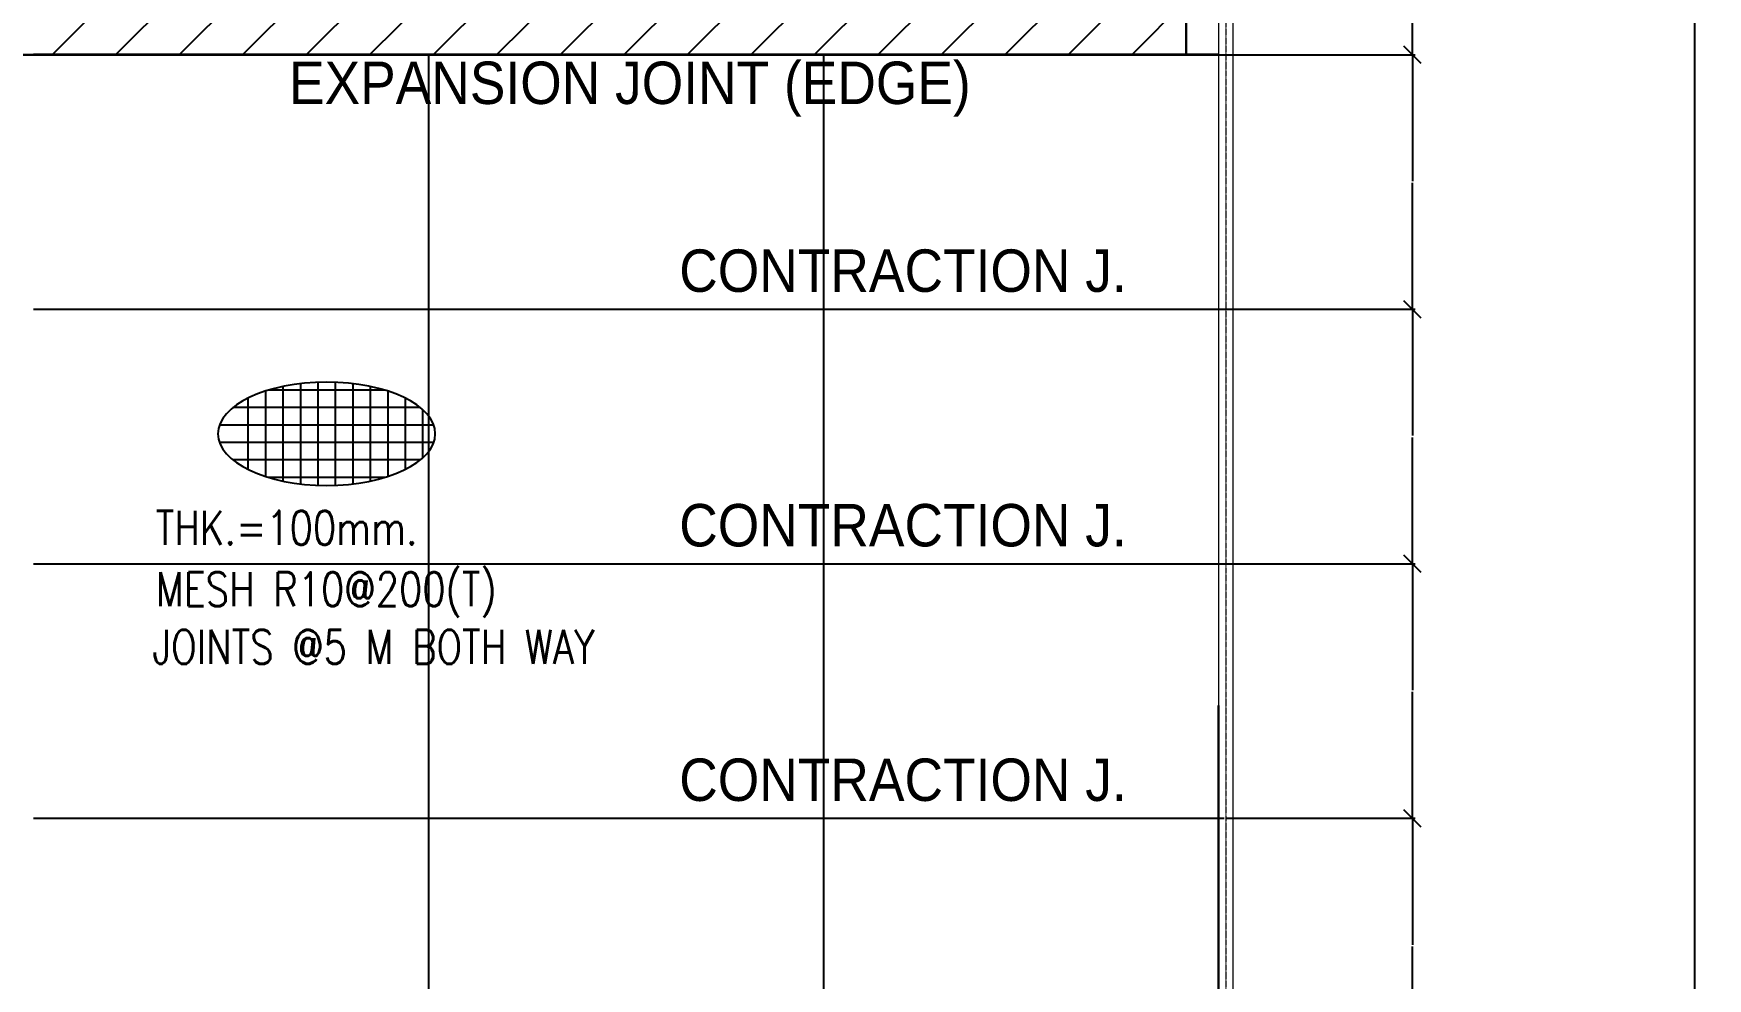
# Model space of a CAD drawing. Header units: millimetres. Extents: x -388065 to 2372687422, y -192755 to 667797.
# Drawn here: x -242294 to -212706, y 503132 to 519839 of the extents above; entities that cross this region are included whole.
import ezdxf
from ezdxf.enums import TextEntityAlignment as Align

# ---------------------------------------------------------------- set-up
doc = ezdxf.new("R2010")
doc.units = ezdxf.units.MM
doc.linetypes.add('CENTER2', pattern=[28.575, 19.05, -3.175, 3.175, -3.175])
for name, color, linetype in [('150', 7, 'Continuous'), ('45-TEXTS', 3, 'Continuous'), ('S-DIM', 5, 'Continuous'), ('S-FRAME', 2, 'Continuous'), ('S-HATCH', 30, 'Continuous'), ('S-STL-LINK', 4, 'Continuous'), ('S-TEXT-1', 3, 'Continuous'), ('STR-COL', 7, 'Continuous')]:
    doc.layers.add(name, color=color, linetype=linetype)
doc.layers.add('STR-CONC', color=3, linetype='Continuous', lineweight=30)
doc.styles.add('Calibri', font='calibri.ttf', dxfattribs={"height": 0.7})
doc.styles.add('Romans', font='romans.shx')
doc.styles.add('TITLE', font='arial.ttf')
doc.dimstyles.new('Detay Olcu', dxfattribs={"dimtxt": 75, "dimasz": 40, "dimexe": 50, "dimexo": 45, "dimgap": 15, "dimtad": 0, "dimdec": 0, "dimzin": 0, "dimdsep": 46, "dimtxsty": 'Calibri', "dimblk": 'OBLIQUE', "dimcen": 25, "dimclrd": 256, "dimclrt": 7, "dimadec": 1, "dimazin": 0, "dimtfac": 1, "dimtdec": 0, "dimtmove": 0, "dimatfit": 3, "dimldrblk": 'OBLIQUE', "dimfxl": 1, "dimtolj": 1, "dimtzin": 0, "dimlwd": -1, "dimarcsym": 0})

# ---------------------------------------------------------------- blocks, each defined once
blk = doc.blocks.new('_OBLIQUE')
at = {"color": 0, "linetype": 'ByBlock'}
blk.add_line((-0.5, -0.5), (0.5, 0.5), dxfattribs=at)
blk = doc.blocks.new('*D2305')
at = {"layer": '150', "color": 0, "lineweight": -2, "transparency": 16777216}
for p, q in [((-221155, 657189), (-212856, 657189)), ((-221155, 450189), (-212856, 450189))]:
    blk.add_line(p, q, dxfattribs=at)
at = {"layer": '150', "transparency": 16777216}
for p, q in [((-212931, 657189), (-212931, 553713)), ((-212931, 450189), (-212931, 553665))]:
    blk.add_line(p, q, dxfattribs=at)
at = {"layer": 'Defpoints', "color": 0, "transparency": 16777216}
for p in [(-221222, 657189), (-221222, 450189), (-212931, 450189)]:
    blk.add_point(p, dxfattribs=at)
at = {"layer": '150', "transparency": 16777216, "xscale": 450, "yscale": 450, "zscale": 450}
for p, rotation in [((-212931, 657189), 90), ((-212931, 450189), 270)]:
    blk.add_blockref('_OBLIQUE', p, dxfattribs=dict(at, rotation=rotation))
at = {"layer": '150', "color": 7, "transparency": 16777216, "insert": (-212931, 553689), "char_height": 0.7, "attachment_point": 5, "rotation": 90, "style": 'Calibri'}
blk.add_mtext('\\A1;207000', dxfattribs=at)
blk = doc.blocks.new('*D2388')
at = {"layer": '150', "color": 0, "lineweight": -2, "transparency": 16777216}
for p, q in [((-223458, 548717), (-217872, 548717)), ((-223574, 519464), (-217872, 519464))]:
    blk.add_line(p, q, dxfattribs=at)
at = {"layer": '150', "transparency": 16777216}
for p, q in [((-217922, 548717), (-217922, 534107)), ((-217922, 519464), (-217922, 534074))]:
    blk.add_line(p, q, dxfattribs=at)
at = {"layer": 'Defpoints', "color": 0, "transparency": 16777216}
for p in [(-223503, 548717), (-223619, 519464), (-217922, 519464)]:
    blk.add_point(p, dxfattribs=at)
at = {"layer": '150', "transparency": 16777216, "xscale": 300, "yscale": 300, "zscale": 300}
for p, rotation in [((-217922, 548717), 90), ((-217922, 519464), 270)]:
    blk.add_blockref('_OBLIQUE', p, dxfattribs=dict(at, rotation=rotation))
at = {"layer": '150', "color": 7, "transparency": 16777216, "insert": (-217922, 534091), "char_height": 0.7, "attachment_point": 5, "rotation": 90, "style": 'Calibri'}
blk.add_mtext('\\A1;29253', dxfattribs=at)
blk = doc.blocks.new('*D2389')
at = {"layer": '150', "color": 0, "lineweight": -2, "transparency": 16777216}
for p, q in [((-221302, 510464), (-217872, 510464)), ((-221202, 505964), (-217872, 505964))]:
    blk.add_line(p, q, dxfattribs=at)
at = {"layer": '150', "transparency": 16777216}
for p, q in [((-217922, 510464), (-217922, 508230)), ((-217922, 505964), (-217922, 508198))]:
    blk.add_line(p, q, dxfattribs=at)
at = {"layer": 'Defpoints', "color": 0, "transparency": 16777216}
for p in [(-221347, 510464), (-221247, 505964), (-217922, 505964)]:
    blk.add_point(p, dxfattribs=at)
at = {"layer": '150', "transparency": 16777216, "xscale": 300, "yscale": 300, "zscale": 300}
for p, rotation in [((-217922, 510464), 90), ((-217922, 505964), 270)]:
    blk.add_blockref('_OBLIQUE', p, dxfattribs=dict(at, rotation=rotation))
at = {"layer": '150', "color": 7, "transparency": 16777216, "insert": (-217922, 508214), "char_height": 0.7, "attachment_point": 5, "rotation": 90, "style": 'Calibri'}
blk.add_mtext('\\A1;4500', dxfattribs=at)
blk = doc.blocks.new('*D2390')
at = {"layer": '150', "color": 0, "lineweight": -2, "transparency": 16777216}
for p, q in [((-221202, 505964), (-217872, 505964)), ((-221202, 501464), (-217872, 501464))]:
    blk.add_line(p, q, dxfattribs=at)
at = {"layer": '150', "transparency": 16777216}
for p, q in [((-217922, 505964), (-217922, 503730)), ((-217922, 501464), (-217922, 503698))]:
    blk.add_line(p, q, dxfattribs=at)
at = {"layer": 'Defpoints', "color": 0, "transparency": 16777216}
for p in [(-221247, 505964), (-221247, 501464), (-217922, 501464)]:
    blk.add_point(p, dxfattribs=at)
at = {"layer": '150', "transparency": 16777216, "xscale": 300, "yscale": 300, "zscale": 300}
for p, rotation in [((-217922, 505964), 90), ((-217922, 501464), 270)]:
    blk.add_blockref('_OBLIQUE', p, dxfattribs=dict(at, rotation=rotation))
at = {"layer": '150', "color": 7, "transparency": 16777216, "insert": (-217922, 503714), "char_height": 0.7, "attachment_point": 5, "rotation": 90, "style": 'Calibri'}
blk.add_mtext('\\A1;4500', dxfattribs=at)
blk = doc.blocks.new('SSSLL')
at = {"layer": 'STR-COL', "color": 253, "linetype": 'CENTER2', "lineweight": 0, "ltscale": 0.02}
blk.add_lwpolyline([(31295, -31112), (-64705, -31112), (-64705, 175888), (31295, 175888)], close=True, dxfattribs=at)
at = {"layer": 'STR-CONC', "color": 0, "lineweight": 15}
for points in [[(31420, -31237), (-64830, -31237), (-64830, 176013), (31420, 176013)], [(31170, -30987), (-64580, -30987), (-64580, 175763), (31170, 175763)]]:
    blk.add_lwpolyline(points, close=True, dxfattribs=at)
blk = doc.blocks.new('*D2344')
at = {"layer": '150', "color": 0, "lineweight": -2, "transparency": 16777216}
for p, q in [((-221302, 514964), (-217872, 514964)), ((-221202, 510464), (-217872, 510464))]:
    blk.add_line(p, q, dxfattribs=at)
at = {"layer": '150', "transparency": 16777216}
for p, q in [((-217922, 514964), (-217922, 512730)), ((-217922, 510464), (-217922, 512698))]:
    blk.add_line(p, q, dxfattribs=at)
at = {"layer": 'Defpoints', "color": 0, "transparency": 16777216}
for p in [(-221347, 514964), (-221247, 510464), (-217922, 510464)]:
    blk.add_point(p, dxfattribs=at)
at = {"layer": '150', "transparency": 16777216, "xscale": 300, "yscale": 300, "zscale": 300}
for p, rotation in [((-217922, 514964), 90), ((-217922, 510464), 270)]:
    blk.add_blockref('_OBLIQUE', p, dxfattribs=dict(at, rotation=rotation))
at = {"layer": '150', "color": 7, "transparency": 16777216, "insert": (-217922, 512714), "char_height": 0.7, "attachment_point": 5, "rotation": 90, "style": 'Calibri'}
blk.add_mtext('\\A1;4500', dxfattribs=at)
blk = doc.blocks.new('*D2345')
at = {"layer": '150', "color": 0, "lineweight": -2, "transparency": 16777216}
for p, q in [((-221302, 519464), (-217872, 519464)), ((-221202, 514964), (-217872, 514964))]:
    blk.add_line(p, q, dxfattribs=at)
at = {"layer": '150', "transparency": 16777216}
for p, q in [((-217922, 519464), (-217922, 517230)), ((-217922, 514964), (-217922, 517198))]:
    blk.add_line(p, q, dxfattribs=at)
at = {"layer": 'Defpoints', "color": 0, "transparency": 16777216}
for p in [(-221347, 519464), (-221247, 514964), (-217922, 514964)]:
    blk.add_point(p, dxfattribs=at)
at = {"layer": '150', "transparency": 16777216, "xscale": 300, "yscale": 300, "zscale": 300}
for p, rotation in [((-217922, 519464), 90), ((-217922, 514964), 270)]:
    blk.add_blockref('_OBLIQUE', p, dxfattribs=dict(at, rotation=rotation))
at = {"layer": '150', "color": 7, "transparency": 16777216, "insert": (-217922, 517214), "char_height": 0.7, "attachment_point": 5, "rotation": 90, "style": 'Calibri'}
blk.add_mtext('\\A1;4500', dxfattribs=at)
blk = doc.blocks.new('SLAB 100')
at = {"layer": 'S-FRAME', "extrusion": (0, 0, -1)}
blk.add_ellipse((-1230834, 438756), major_axis=(-1921, 0), ratio=0.475117, dxfattribs=at)
at = {"layer": 'S-STL-LINK'}
for p, q in [((-1232223, 439387), (-1232223, 438126)), ((-1231914, 439511), (-1231914, 438002)), ((-1229805, 439527), (-1231863, 439527)), ((-1231606, 439592), (-1231606, 437921)), ((-1231297, 439642), (-1231297, 437871)), ((-1230988, 439666), (-1230988, 437847)), ((-1230680, 439666), (-1230680, 437847)), ((-1230371, 439642), (-1230371, 437871)), ((-1230063, 439592), (-1230063, 437921)), ((-1229754, 439511), (-1229754, 438002)), ((-1229445, 439387), (-1229445, 438126)), ((-1229178, 439219), (-1232490, 439219)), ((-1229137, 439183), (-1229137, 438330)), ((-1228941, 438911), (-1232727, 438911)), ((-1228941, 438602), (-1232727, 438602)), ((-1229178, 438294), (-1232490, 438294)), ((-1229805, 437986), (-1231863, 437986))]:
    blk.add_line(p, q, dxfattribs=at)
at = {"layer": 'S-TEXT-1', "ltscale": 600, "style": 'Romans', "width": 0.8}
for s, p in [('THK.=100mm.', (-1233853, 437095)), ('MESH R10@200(T)', (-1233853, 436007)), ('JOINTS @5 M BOTH WAY', (-1233910, 434988))]:
    blk.add_text(s, height=600, dxfattribs=at).set_placement(p, align=Align.MIDDLE_LEFT)

msp = doc.modelspace()

# ---------------------------------------------------------------- hatches: boundary and pattern name
at = {"layer": 'S-HATCH'}
h = msp.add_hatch(dxfattribs=at)
h.set_pattern_fill('ANSI31', color=256, scale=250)
h.set_pattern_definition([(45, (908141.1, 71084.26), (-561.266, 561.266), [])])
h.paths.add_polyline_path([(-236750.292, 528117.423), (-239850.2919, 528117.423), (-239850.2919, 527117.423), (-239850.2919, 524952.9383), (-242293.536, 524952.9383), (-242293.536, 519464.003), (-221920.406, 519464.003), (-221920.406, 524952.9383), (-224150.2919, 524952.9383), (-224150.292, 528117.423), (-227250.2919, 528117.4231), (-227250.2919, 527117.423), (-227250.2919, 524952.9383), (-230450.2919, 524952.9383), (-230450.2919, 528117.4231), (-233550.2919, 528117.423), (-233550.2919, 527117.423), (-233550.2919, 524952.9383), (-236750.2919, 524952.9383)])
h.paths.add_polyline_path([(-223469.6557, 523074.8038), (-223469.6557, 521038.9062), (-239641.8523, 521038.9062), (-239641.8523, 523074.8038)], flags=16)
h.paths.add_polyline_path([(-239542.4916, 521235.4435), (-223306.4071, 521235.4435), (-223306.4071, 522787.6263), (-239542.4916, 522787.6263)], flags=16)

# ---------------------------------------------------------------- linework, layer by layer
at = {"layer": 'S-DIM', "color": 6, "lineweight": 35}
msp.add_line((-221347.1281, 519464.003, 0), (-242293.536, 519464.003, 0), dxfattribs=at)
at = {"layer": 'S-DIM', "color": 244, "true_color": 0x991b1e}
for p, q in [((-235311.4, 519464.003, 0), (-235311.4, 450313.7159, 0)), ((-228329.2641, 519464.003, 0), (-228329.2641, 450313.7159, 0))]:
    msp.add_line(p, q, dxfattribs=at)
at = {"layer": 'S-DIM', "color": 41, "true_color": 0xf4ee51}
for p, q in [((-242293.536, 514964.003, 0), (-221247.1281, 514964.003, 0)), ((-242293.536, 510464.003, 0), (-221247.1281, 510464.003, 0)), ((-242293.536, 505964.003, 0), (-221247.1281, 505964.003, 0))]:
    msp.add_line(p, q, dxfattribs=at)
at = {"layer": 'STR-CONC', "elevation": 0}
msp.add_lwpolyline([(-221920.406, 524952.9383), (-221920.406, 519464.003), (-259029.3791, 519464.003), (-259029.3791, 524952.9383)], dxfattribs=at)
at = {"layer": 'STR-CONC', "color": 6, "elevation": 0, "flags": 128}
msp.add_lwpolyline([(-317097.1281, 462871.0921), (-317097.1281, 461894.5819), (-258423.872, 461894.5819), (-257306.707, 461894.2822, -0.3962873782), (-255343.2901, 459983.1068), (-255341.33, 458664.9002), (-255341.33, 452952.0307), (-255341.33, 452952.0307), (-255341.33, 450313.7159), (-221347.1281, 450313.7159), (-221347.1281, 507958.7159)], format="xyb", dxfattribs=at)

# ---------------------------------------------------------------- block references
at = {"layer": '150'}
for name, p in [('SSSLL', (-252517.1283, 481300.8586, 0)), ('SLAB 100', (993720.6488, 74005.967, 0))]:
    msp.add_blockref(name, p, dxfattribs=at)

# ---------------------------------------------------------------- texts
at = {"layer": '45-TEXTS', "style": 'TITLE', "width": 0.9}
for s, p in [('EXPANSION JOINT (EDGE)', (-237777.6424, 518591.4505, 0)), ('CONTRACTION J.', (-230879.9639, 515270.893, 0)), ('CONTRACTION J.', (-230879.9639, 510770.893, 0)), ('CONTRACTION J.', (-230879.9639, 506270.893, 0))]:
    msp.add_text(s, height=750, dxfattribs=at).set_placement(p)

# ---------------------------------------------------------------- dimensions: what is measured, and where the dimension line sits
at = {"layer": '150'}
for base, p1, p2, override, picture, middle in [((-212930.8979, 450188.7159, 0), (-221222.1281, 657188.7159, 0), (-221222.1281, 450188.7159, 0), {"dimscale": 1.5, "dimtxt": 750, "dimasz": 300}, '*D2305', (-212930.8979, 553688.7159, 0)), ((-217921.9423, 519464.003, 0), (-223503.1295, 548717.423, 0), (-223618.5483, 519464.003, 0), {"dimtxt": 750, "dimasz": 300, "dimtmove": 1}, '*D2388', (-217921.9423, 534090.713, 0)), ((-217921.9423, 514964.003, 0), (-221347.1281, 519464.003, 0), (-221247.1281, 514964.003, 0), {"dimtxt": 750, "dimasz": 300, "dimtmove": 1}, '*D2345', (-217921.9423, 517214.003, 0)), ((-217921.9423, 510464.003, 0), (-221347.1281, 514964.003, 0), (-221247.1281, 510464.003, 0), {"dimtxt": 750, "dimasz": 300, "dimtmove": 1}, '*D2344', (-217921.9423, 512714.003, 0)), ((-217921.9423, 505964.003, 0), (-221347.1281, 510464.003, 0), (-221247.1281, 505964.003, 0), {"dimtxt": 750, "dimasz": 300, "dimtmove": 1}, '*D2389', (-217921.9423, 508214.003, 0)), ((-217921.9423, 501464.003, 0), (-221247.1281, 505964.003, 0), (-221247.1281, 501464.003, 0), {"dimtxt": 750, "dimasz": 300, "dimtmove": 1}, '*D2390', (-217921.9423, 503714.003, 0))]:
    dim = msp.add_linear_dim(base=base, p1=p1, p2=p2, angle=90, dimstyle='Detay Olcu', override=override, dxfattribs=at)
    dim.commit()
    dim.dimension.update_dxf_attribs({"geometry": picture, "text_midpoint": middle})

doc.saveas('drawing.dxf')
